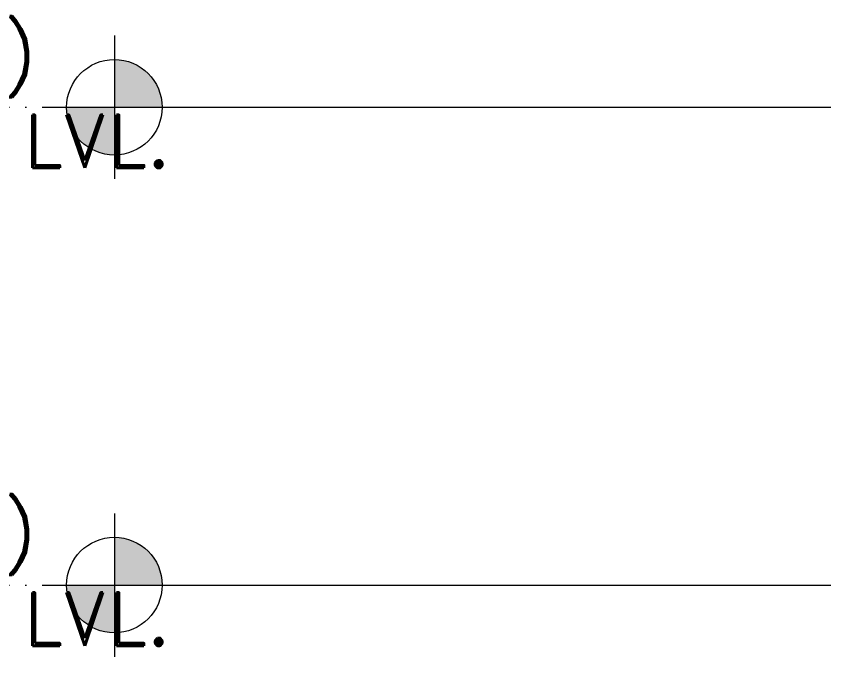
# Model space of a CAD drawing. Header units: millimetres. Extents: x 5227 to 261376, y 53707 to 123566.
# Drawn here: x 103810 to 104578, y 72312 to 72915 of the extents above; entities that cross this region are included whole.
import ezdxf

# ---------------------------------------------------------------- set-up
doc = ezdxf.new("R2010")
doc.units = ezdxf.units.MM
doc.linetypes.add('DOT', pattern=[6.35, 0, -6.35])
for name, color, linetype, lineweight in [('PV_DIMENTION_SECOND_ROMANS', 7, 'Continuous', 0), ('PV_DOTED LINE', 252, 'DOT', 0), ('PV_TEXT_ROMAND', 1, 'Continuous', 0)]:
    doc.layers.add(name, color=color, linetype=linetype, lineweight=lineweight)
doc.layers.add('PV_HATCH', color=252, linetype='Continuous', lineweight=0, transparency=0.5)
doc.styles.add('PV_ROMAND', font='romand.shx')

# ---------------------------------------------------------------- blocks, each defined once
blk = doc.blocks.new('*U665')
at = {"layer": 'PV_HATCH'}
h = blk.add_hatch(color=252, dxfattribs=at)
h.dxf.hatch_style = 1
h.paths.add_polyline_path([(0, -150), (0, 0), (-150, 0, 0.414214)])
h.paths.add_polyline_path([(0, 150), (0, 0), (150, 0, 0.414214)])
at = {"layer": 'PV_TEXT_ROMAND', "color": 250}
for p, q in [((0, 225), (0, -225)), ((-225, 0), (225, 0)), ((-150, 0), (300, 0)), ((-75, 0), (375, 0)), ((0, 0), (450, 0)), ((75, 0), (525, 0)), ((150, 0), (600, 0)), ((225, 0), (675, 0)), ((300, 0), (750, 0)), ((375, 0), (825, 0)), ((450, 0), (900, 0)), ((525, 0), (975, 0)), ((600, 0), (1050, 0)), ((675, 0), (1125, 0)), ((750, 0), (1200, 0)), ((825, 0), (1275, 0)), ((900, 0), (1350, 0)), ((975, 0), (1425, 0)), ((1050, 0), (1500, 0)), ((1125, 0), (1575, 0)), ((1200, 0), (1650, 0)), ((1275, 0), (1725, 0)), ((1350, 0), (1800, 0)), ((1425, 0), (1875, 0)), ((1500, 0), (1950, 0)), ((1575, 0), (2025, 0)), ((1650, 0), (2100, 0)), ((1725, 0), (2175, 0)), ((1800, 0), (2250, 0))]:
    blk.add_line(p, q, dxfattribs=at)
at = {"layer": 'PV_TEXT_ROMAND'}
blk.add_circle((0, 0), 150, dxfattribs=at)

msp = doc.modelspace()

# ---------------------------------------------------------------- linework, layer by layer
at = {"layer": 'PV_DOTED LINE', "ltscale": 2.5}
for p, q in [((103835.06, 72829.55), (103720.17, 72829.55)), ((103835.06, 72379.55), (103720.17, 72379.55))]:
    msp.add_line(p, q, dxfattribs=at)

# ---------------------------------------------------------------- block references
at = {"layer": 'PV_DIMENTION_SECOND_ROMANS', "xscale": 0.2999999999999999, "yscale": 0.2999999999999999, "zscale": 0.2999999999999999}
for p in [(103902.56, 72829.55), (103902.56, 72379.55)]:
    msp.add_blockref('*U665', p, dxfattribs=at)

# ---------------------------------------------------------------- texts
at = {"layer": 'PV_TEXT_ROMAND', "char_height": 50, "attachment_point": 3, "style": 'PV_ROMAND'}
for s, insert in [('\\pxr0.05385,ql;+2.65 M. (8\'8") \\PLINTEL BOTTOM LVL.', (103958.81, 72905.74)), ('\\pxr0.05385,ql;+2.20 M. (7\'3") \\PLINTEL BOTTOM LVL.', (103958.81, 72455.74))]:
    msp.add_mtext(s, dxfattribs=dict(at, insert=insert))

doc.saveas('drawing.dxf')
